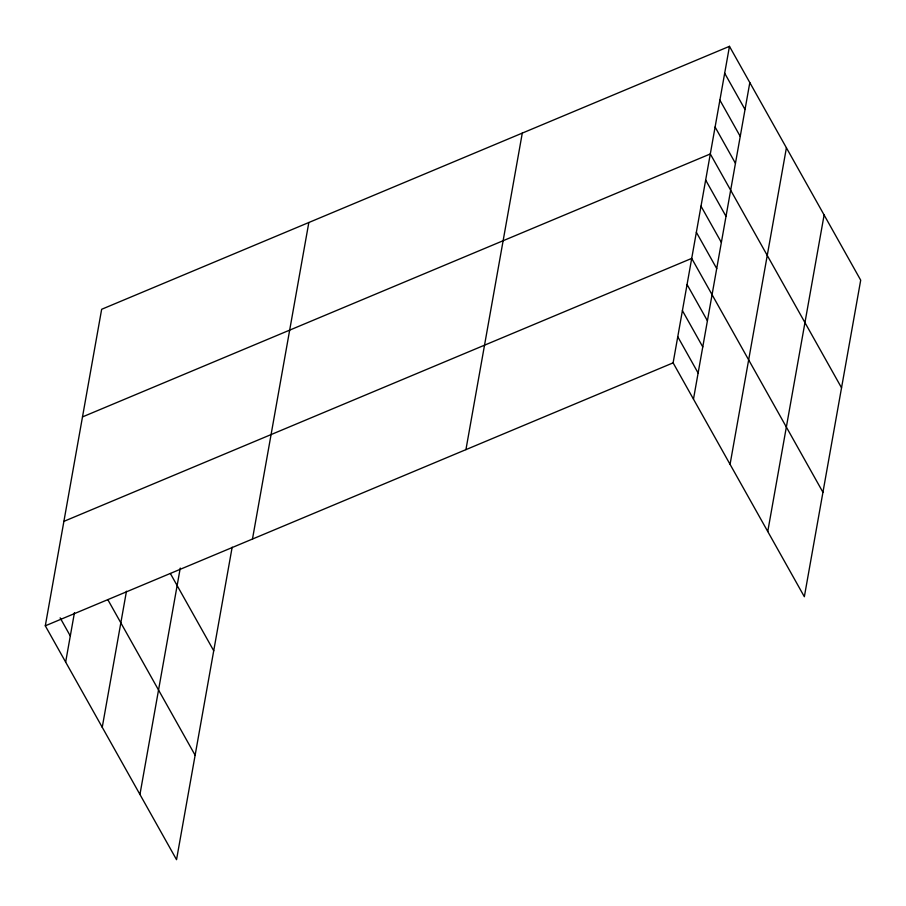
<?xml version="1.0" encoding="UTF-8"?>
<svg xmlns="http://www.w3.org/2000/svg" width="906" height="906" viewBox="0 0 906 906"><rect width="100%" height="100%" fill="white"/><g stroke="black" fill="none" stroke-linecap="round" stroke-linejoin="round"><path stroke-width="1.36" d="M232.163 547.179L176.534 859.669L45.3 625.82L101.653 309.286L729.466 46.331L860.7 280.18L804.347 596.714L673.113 362.853L729.466 46.331M65.651 662.082L74.462 612.603M102.242 727.292L126.466 591.222M139.943 794.471L180.249 568.073M252.48 539.036L308.833 222.514M465.933 449.636L522.286 133.103M693.475 399.127L749.817 82.605M730.066 464.336L786.408 147.803M767.756 531.516L824.109 214.982M82.491 416.907L710.304 153.952L841.538 387.802M63.896 521.358L691.708 258.403L822.942 492.264M45.3 625.82L673.113 362.853M724.675 73.227L745.026 109.501M719.885 100.136L740.236 136.41M715.094 127.044L735.446 163.318M705.661 180.056L726.012 216.33M701.006 206.172L721.369 242.446M696.363 232.287L716.714 268.561M687.065 284.518L707.416 320.792M682.411 310.633L702.773 346.907M677.767 336.749L698.118 373.012M170.407 573.566L213.725 650.757M107.961 599.897L195.13 755.219M60.124 617.835L70.306 635.967"/></g></svg>
